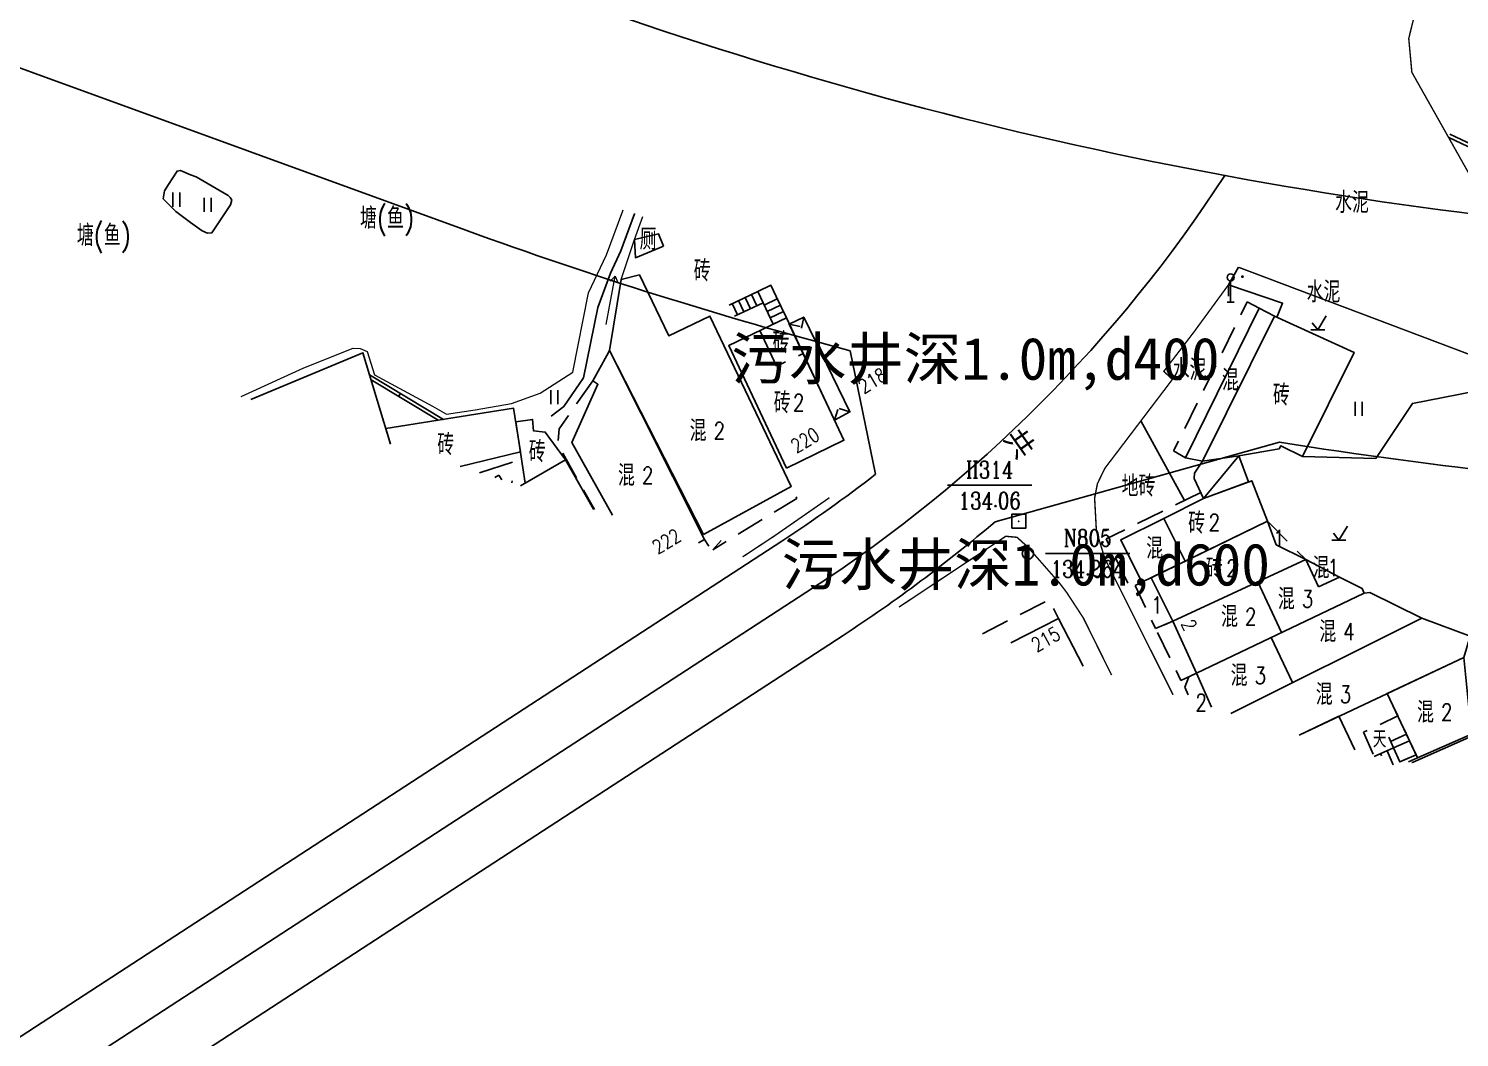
# Model space of a CAD drawing. Extents: x 529262 to 576451, y 2694391 to 2717535.
# Drawn here: x 566853.5 to 566955.2, y 2709864.9 to 2709936.6 of the extents above; entities that cross this region are included whole.
import ezdxf
from ezdxf.enums import TextEntityAlignment as Align
from ezdxf.xclip import XClip

# ---------------------------------------------------------------- set-up
doc = ezdxf.new("R2010")
doc.units = 0
doc.header["$XCLIPFRAME"] = 0
for name, pattern in [('X15', [6, 4, -2]), ('X16', [4.5, 3.5, -1]), ('X5', [3, 2, -1])]:
    doc.linetypes.add(name, pattern=pattern)
for name, color, linetype in [('DLDW', 8, 'Continuous'), ('DLSS', 4, 'Continuous'), ('DMTZ', 8, 'Continuous'), ('JMD', 8, 'Continuous'), ('KZD', 8, 'Continuous'), ('PP-COM', 7, 'Continuous'), ('RD-中线', 40, 'Continuous'), ('RD-红线', 7, 'Continuous'), ('ZBTZ', 8, 'Continuous'), ('ZJ', 7, 'Continuous'), ('图层1', 7, 'Continuous')]:
    doc.layers.add(name, color=color, linetype=linetype)
doc.layers.add('SXSS', color=5, linetype='Continuous', lineweight=0)
doc.layers.add('现状管道深度（物探资料）', color=2, linetype='Continuous', plot=False)
doc.styles.add('HZ', font='rs.shx', dxfattribs={"width": 0.8, "bigfont": 'hztxt.shx'})
doc.styles.add('romanc', font='romanc.shx', dxfattribs={"width": 0.8})
doc.styles.get("Standard").update_dxf_attribs({"font": '', "height": 2.5, "bigfont": 'smfs.shx'})
doc.styles.add('等线体', font='simhei.ttf')
doc.styles.get('Standard').set_extended_font_data('FangSong_GB2312')
doc.linetypes.add('10421', pattern='A,2,[150,AAA.SHX,S=0.5,R=0,X=0,Y=0.5],1e-11', length=2)
doc.linetypes.add('10422', pattern='A,0.75,[150,AAA.SHX,S=0.5,R=0,X=0,Y=0.5],1.5,[177,AAA.SHX,S=1,R=0,X=0,Y=0.4],0.75', length=3)
doc.linetypes.add('1161', pattern='A,0,[149,AAA.SHX,S=0.15,R=0,X=0,Y=0],-1.6', length=1.6)
doc.linetypes.add('444', pattern='A,4.5,[145,AAA.SHX,S=1,R=0,X=0,Y=1],4.5,-0.5,[146,AAA.SHX,S=1,R=0,X=0,Y=0],-0.5', length=10)

# ---------------------------------------------------------------- blocks, each defined once
blk = doc.blocks.new('A$C19FD0107')
at = {"layer": 'RD-中线', "color": 8, "linetype": 'Continuous', "flags": 128}
for points in [[(-4915.64, 15741.63), (-4680.01, 15724.54, -0.06919), (-4464.53, 15678.48), (-4107.28, 15548.59, 0.074087), (-4020.64, 15530.95), (-3764.95, 15517.41)], [(-4308.86, 15362.55), (-4255.67, 15409.19, -0.069315), (-4232.61, 15424.34), (-4172.38, 15452.92, 0.033388), (-4160.74, 15459.43), (-4088.77, 15506.22, 0.104847), (-4059.44, 15535.55, 0.104847)], [(-4490.73, 14139.44, 0), (-4490.29, 14139.42)], [(-3818.25, 14086.17, 0), (-3817.74, 14086.17)]]:
    blk.add_lwpolyline(points, format="xyb", dxfattribs=at)
at = {"layer": 'RD-红线', "color": 8, "linetype": 'Continuous', "flags": 128}
for points in [[(-4526.25, 15679.45, -0.018669), (-4470.68, 15661.56), (-4113.43, 15531.67, 0.022546), (-4086.08, 15523.1, 0.022546)], [(-4055.55, 15516.61, 0.026868), (-4021.59, 15512.97)], [(-4292.5, 15382.21), (-4288.58, 15385.65), (-4258.3, 15412.19, -0.069315), (-4234.32, 15427.95), (-4174.09, 15456.53, 0.033388), (-4162.92, 15462.78), (-4090.95, 15509.57, 0.021324), (-4084.29, 15514.32)], [(-4287.87, 15375.63), (-4284.5, 15378.58), (-4253.03, 15406.18, -0.069315), (-4230.89, 15420.73), (-4170.67, 15449.3, 0.033388), (-4158.56, 15456.07), (-4086.59, 15502.87, 0.0325), (-4075.77, 15510.95)]]:
    blk.add_lwpolyline(points, format="xyb", dxfattribs=at)
at = {"layer": 'RD-红线', "color": 8}
for points in [[(-4084.29, 15514.32), (-4086.08, 15523.1)], [(-4055.55, 15516.61), (-4075.77, 15510.95)]]:
    blk.add_lwpolyline(points, dxfattribs=at)
blk = doc.blocks.new('gc121')
at = {"color": 8}
for p, q in [((-0.5, -1), (-0.5, 1)), ((0.5, -1), (0.5, 1))]:
    blk.add_line(p, q, dxfattribs=at)
blk = doc.blocks.new('gc086')
at = {"color": 8}
for p, q in [((0, 0), (7, 0)), ((7, 0), (6.18, 0.57)), ((7, 0), (6.18, -0.57))]:
    blk.add_line(p, q, dxfattribs=at)
blk = doc.blocks.new('gc123')
at = {"color": 8}
for p, q in [((-1, 0), (1, 0)), ((0, 0), (-0.8, 1)), ((0, 0), (1.2, 2))]:
    blk.add_line(p, q, dxfattribs=at)
blk = doc.blocks.new('gc115')
at = {"color": 8}
blk.add_lwpolyline([(-1, -1), (1, -1), (1, 1), (-1, 1)], close=True, dxfattribs=at)
blk.add_point((0, 0), dxfattribs=at)
blk = doc.blocks.new('gc117')
at = {"color": 8}
blk.add_circle((0, 0), 0.8, dxfattribs=at)
blk.add_point((0, 0), dxfattribs=at)
blk = doc.blocks.new('GC200')
at = {"linetype": 'Continuous', "const_width": 0.2, "flags": 128}
blk.add_lwpolyline([(-0.1, 0, 1), (0.1, 0, 1)], format="xyb", close=True, dxfattribs=at)
blk = doc.blocks.new('gc183')
for p, q in [((0, 0), (0, 3)), ((-0.5, 0), (0.5, 0))]:
    blk.add_line(p, q)
blk.add_circle((0, 3.5), 0.5)

msp = doc.modelspace()

# ---------------------------------------------------------------- linework, layer by layer
at = {"layer": 'DLDW', "color": 252, "linetype": 'Continuous', "elevation": 132.985, "flags": 128}
msp.add_lwpolyline([(566898.633, 2709921.129), (566898.271, 2709922.022), (566896.561, 2709921.619), (566896.637, 2709920.318)], close=True, dxfattribs=at)
msp.add_lwpolyline([(566898.633, 2709921.129), (566898.271, 2709922.022), (566896.561, 2709921.619), (566896.637, 2709920.318)], close=True, dxfattribs=at)
msp.add_lwpolyline([(566898.633, 2709921.129), (566898.271, 2709922.022), (566896.561, 2709921.619), (566896.637, 2709920.318)], close=True, dxfattribs=at)
msp.add_lwpolyline([(566898.633, 2709921.129), (566898.271, 2709922.022), (566896.561, 2709921.619), (566896.637, 2709920.318)], close=True, dxfattribs=at)
at = {"layer": 'DLSS', "linetype": 'Continuous'}
for p, q in [((566939.532, 2709919.638), (566938.818, 2709918.395)), ((566939.532, 2709919.638), (566938.818, 2709918.395)), ((566938.818, 2709918.395, 133.98), (566938.807, 2709917.594)), ((566938.818, 2709918.395, 133.98), (566938.807, 2709917.594))]:
    msp.add_line(p, q, dxfattribs=at)
at = {"layer": 'DLSS', "linetype": 'Continuous', "const_width": 0.1, "flags": 128}
for points, elevation in [([(566939.532, 2709919.638), (567035.405, 2709883.451)], 133.137), ([(566938.818, 2709918.395), (566936.361, 2709915.038), (566934.218, 2709912.241), (566934.823, 2709911.662), (566930.023, 2709905.346), (566929.494, 2709904.256), (566929.295, 2709903.232), (566929.422, 2709900.883), (566930.031, 2709898.909), (566934.876, 2709889.246)], 133.98), ([(566938.818, 2709918.395), (566936.361, 2709915.038), (566934.218, 2709912.241), (566934.823, 2709911.662), (566930.023, 2709905.346), (566929.494, 2709904.256), (566929.295, 2709903.232), (566929.422, 2709900.883), (566930.031, 2709898.909), (566934.876, 2709889.246)], 133.98), ([(566904.255, 2709899.048), (566906.534, 2709900.548), (566910.429, 2709903.255)], 135.006), ([(566915.385, 2709895.485), (566922.976, 2709900.516), (566923.779, 2709900.44), (566924.552, 2709899.741), (566926.833, 2709897.145), (566927.327, 2709896.491), (566928.496, 2709894.703), (566930.502, 2709890.646)], 133.984), ([(566915.385, 2709895.485), (566922.976, 2709900.516), (566923.779, 2709900.44), (566924.552, 2709899.741), (566926.833, 2709897.145), (566927.327, 2709896.491), (566928.496, 2709894.703), (566930.502, 2709890.646)], 133.984), ([(566915.385, 2709895.485), (566922.976, 2709900.516), (566923.779, 2709900.44), (566924.552, 2709899.741), (566926.833, 2709897.145), (566927.327, 2709896.491), (566928.496, 2709894.703), (566930.502, 2709890.646)], 133.984), ([(566915.385, 2709895.485), (566922.976, 2709900.516), (566923.779, 2709900.44), (566924.552, 2709899.741), (566926.833, 2709897.145), (566927.327, 2709896.491), (566928.496, 2709894.703), (566930.502, 2709890.646)], 133.984)]:
    msp.add_lwpolyline(points, dxfattribs=dict(at, elevation=elevation))
at = {"layer": 'DMTZ', "linetype": '10421'}
for points in [[(566863.939, 2709923.595), (566863.055, 2709924.49), (566863.134, 2709925.081), (566863.428, 2709925.52), (566864.034, 2709926.469), (566864.272, 2709926.517), (566864.998, 2709926.218)], [(566863.939, 2709923.595), (566863.055, 2709924.49), (566863.134, 2709925.081), (566863.428, 2709925.52), (566864.034, 2709926.469), (566864.272, 2709926.517), (566864.998, 2709926.218)], [(566863.939, 2709923.595), (566863.055, 2709924.49), (566863.134, 2709925.081), (566863.428, 2709925.52), (566864.034, 2709926.469), (566864.272, 2709926.517), (566864.998, 2709926.218)], [(566863.939, 2709923.595), (566863.055, 2709924.49), (566863.134, 2709925.081), (566863.428, 2709925.52), (566864.034, 2709926.469), (566864.272, 2709926.517), (566864.998, 2709926.218)], [(566864.998, 2709926.218), (566865.387, 2709926.058), (566867.662, 2709924.727), (566867.806, 2709924.607), (566867.924, 2709924.418), (566867.84, 2709924.078), (566866.513, 2709922.095), (566866.189, 2709922.07), (566865.824, 2709922.227), (566864.998, 2709922.827)], [(566864.998, 2709926.218), (566865.387, 2709926.058), (566867.662, 2709924.727), (566867.806, 2709924.607), (566867.924, 2709924.418), (566867.84, 2709924.078), (566866.513, 2709922.095), (566866.189, 2709922.07), (566865.824, 2709922.227), (566864.998, 2709922.827)], [(566864.998, 2709926.218), (566865.387, 2709926.058), (566867.662, 2709924.727), (566867.806, 2709924.607), (566867.924, 2709924.418), (566867.84, 2709924.078), (566866.513, 2709922.095), (566866.189, 2709922.07), (566865.824, 2709922.227), (566864.998, 2709922.827)], [(566864.998, 2709926.218), (566865.387, 2709926.058), (566867.662, 2709924.727), (566867.806, 2709924.607), (566867.924, 2709924.418), (566867.84, 2709924.078), (566866.513, 2709922.095), (566866.189, 2709922.07), (566865.824, 2709922.227), (566864.998, 2709922.827)], [(566864.998, 2709922.827), (566863.939, 2709923.595)], [(566864.998, 2709922.827), (566863.939, 2709923.595)], [(566864.998, 2709922.827), (566863.939, 2709923.595)], [(566864.998, 2709922.827), (566863.939, 2709923.595)]]:
    msp.add_lwpolyline(points, dxfattribs=at)
at = {"layer": 'DMTZ', "linetype": '10421', "elevation": 137.466, "flags": 128}
msp.add_lwpolyline([(566896.56, 2709923.454), (566896.557, 2709923.431), (566895.587, 2709920.806), (566894.864, 2709919.213), (566893.953, 2709916.777), (566892.949, 2709911.772), (566891.535, 2709909.748), (566890.637, 2709909.045)], dxfattribs=at)
msp.add_lwpolyline([(566896.56, 2709923.454), (566896.557, 2709923.431), (566895.587, 2709920.806), (566894.864, 2709919.213), (566893.953, 2709916.777), (566892.949, 2709911.772), (566891.535, 2709909.748), (566890.637, 2709909.045)], dxfattribs=at)
at = {"layer": 'DMTZ', "linetype": '10422'}
msp.add_lwpolyline([(566885.55, 2709905.036), (566887.889, 2709905.79)], dxfattribs=at)
msp.add_lwpolyline([(566885.55, 2709905.036), (566887.889, 2709905.79)], dxfattribs=at)
msp.add_lwpolyline([(566885.55, 2709905.036), (566887.889, 2709905.79)], dxfattribs=at)
msp.add_lwpolyline([(566885.55, 2709905.036), (566887.889, 2709905.79)], dxfattribs=at)
at = {"layer": 'JMD', "linetype": 'Continuous'}
for p, q in [((566903.304, 2709916.947), (566905.332, 2709917.912)), ((566903.304, 2709916.947), (566905.332, 2709917.912)), ((566903.304, 2709916.947), (566905.332, 2709917.912)), ((566903.304, 2709916.947), (566905.332, 2709917.912)), ((566903.526, 2709917.053), (566903.905, 2709916.256)), ((566903.526, 2709917.053), (566903.905, 2709916.256)), ((566903.526, 2709917.053), (566903.905, 2709916.256)), ((566903.526, 2709917.053), (566903.905, 2709916.256)), ((566905.711, 2709917.116), (566903.683, 2709916.151)), ((566905.711, 2709917.116), (566903.683, 2709916.151)), ((566905.711, 2709917.116), (566903.683, 2709916.151)), ((566905.711, 2709917.116), (566903.683, 2709916.151)), ((566903.977, 2709917.268), (566904.356, 2709916.471)), ((566903.977, 2709917.268), (566904.356, 2709916.471)), ((566903.977, 2709917.268), (566904.356, 2709916.471)), ((566903.977, 2709917.268), (566904.356, 2709916.471)), ((566904.429, 2709917.483), (566904.808, 2709916.686)), ((566904.429, 2709917.483), (566904.808, 2709916.686)), ((566904.429, 2709917.483), (566904.808, 2709916.686)), ((566904.429, 2709917.483), (566904.808, 2709916.686)), ((566904.88, 2709917.698), (566905.259, 2709916.901)), ((566904.88, 2709917.698), (566905.259, 2709916.901)), ((566904.88, 2709917.698), (566905.259, 2709916.901)), ((566904.88, 2709917.698), (566905.259, 2709916.901)), ((566905.332, 2709917.912), (566905.711, 2709917.116)), ((566905.332, 2709917.912), (566905.711, 2709917.116)), ((566905.332, 2709917.912), (566905.711, 2709917.116)), ((566905.332, 2709917.912), (566905.711, 2709917.116)), ((566905.711, 2709917.116), (566906.437, 2709915.591)), ((566905.711, 2709917.116), (566906.437, 2709915.591)), ((566905.711, 2709917.116), (566906.437, 2709915.591)), ((566905.711, 2709917.116), (566906.437, 2709915.591)), ((566905.792, 2709916.945), (566906.726, 2709917.389)), ((566905.792, 2709916.945), (566906.726, 2709917.389)), ((566905.792, 2709916.945), (566906.726, 2709917.389)), ((566905.792, 2709916.945), (566906.726, 2709917.389)), ((566907.371, 2709916.035), (566906.645, 2709917.561)), ((566907.371, 2709916.035), (566906.645, 2709917.561)), ((566907.371, 2709916.035), (566906.645, 2709917.561)), ((566907.371, 2709916.035), (566906.645, 2709917.561)), ((566906.007, 2709916.493), (566906.941, 2709916.938)), ((566906.007, 2709916.493), (566906.941, 2709916.938)), ((566906.007, 2709916.493), (566906.941, 2709916.938)), ((566906.007, 2709916.493), (566906.941, 2709916.938)), ((566906.222, 2709916.042), (566907.156, 2709916.487)), ((566906.222, 2709916.042), (566907.156, 2709916.487)), ((566906.222, 2709916.042), (566907.156, 2709916.487)), ((566906.222, 2709916.042), (566907.156, 2709916.487)), ((566906.437, 2709915.591), (566907.371, 2709916.035)), ((566906.437, 2709915.591), (566907.371, 2709916.035)), ((566906.437, 2709915.591), (566907.371, 2709916.035)), ((566906.437, 2709915.591), (566907.371, 2709916.035)), ((566908.611, 2709916.095, 0.13), (566908.446, 2709915.312, 0.13)), ((566908.611, 2709916.095, 0.13), (566908.446, 2709915.312, 0.13)), ((566908.611, 2709916.095, 0.13), (566908.446, 2709915.312, 0.13)), ((566908.611, 2709916.095, 0.13), (566908.446, 2709915.312, 0.13)), ((566907.579, 2709915.593, 134.406), (566908.362, 2709915.428, 134.406)), ((566907.579, 2709915.593, 134.406), (566908.362, 2709915.428, 134.406)), ((566907.579, 2709915.593, 134.406), (566908.362, 2709915.428, 134.406)), ((566907.579, 2709915.593, 134.406), (566908.362, 2709915.428, 134.406)), ((566879.919, 2709910.672), (566879.79, 2709910.459)), ((566879.919, 2709910.672), (566879.79, 2709910.459)), ((566879.919, 2709910.672), (566879.79, 2709910.459)), ((566879.919, 2709910.672), (566879.79, 2709910.459)), ((566910.788, 2709908.769, 134.406), (566911.036, 2709909.53, 134.406)), ((566910.788, 2709908.769, 134.406), (566911.036, 2709909.53, 134.406)), ((566910.788, 2709908.769, 134.406), (566911.036, 2709909.53, 134.406)), ((566910.788, 2709908.769, 134.406), (566911.036, 2709909.53, 134.406)), ((566911.889, 2709909.354), (566911.128, 2709909.602)), ((566911.889, 2709909.354), (566911.128, 2709909.602)), ((566911.889, 2709909.354), (566911.128, 2709909.602)), ((566911.889, 2709909.354), (566911.128, 2709909.602)), ((566887.84, 2709904.303), (566887.87, 2709904.446)), ((566887.84, 2709904.303), (566887.87, 2709904.446)), ((566887.84, 2709904.303), (566887.87, 2709904.446)), ((566887.84, 2709904.303), (566887.87, 2709904.446)), ((566950.349, 2709885.932), (566951.476, 2709886.438)), ((566950.349, 2709885.932), (566951.476, 2709886.438)), ((566950.349, 2709885.932), (566951.476, 2709886.438)), ((566950.349, 2709885.932), (566951.476, 2709886.438)), ((566951.693, 2709885.978), (566951.33, 2709886.747)), ((566951.693, 2709885.978), (566951.33, 2709886.747)), ((566951.693, 2709885.978), (566951.33, 2709886.747)), ((566951.693, 2709885.978), (566951.33, 2709886.747)), ((566950.551, 2709885.475), (566949.179, 2709884.869)), ((566950.551, 2709885.475), (566949.179, 2709884.869)), ((566950.551, 2709885.475), (566949.179, 2709884.869)), ((566950.551, 2709885.475), (566949.179, 2709884.869)), ((566950.22, 2709886.224), (566950.551, 2709885.475)), ((566950.22, 2709886.224), (566950.551, 2709885.475)), ((566950.22, 2709886.224), (566950.551, 2709885.475)), ((566950.22, 2709886.224), (566950.551, 2709885.475)), ((566950.551, 2709885.475), (566951.693, 2709885.978)), ((566950.551, 2709885.475), (566951.693, 2709885.978)), ((566950.551, 2709885.475), (566951.693, 2709885.978)), ((566950.551, 2709885.475), (566951.693, 2709885.978)), ((566949.637, 2709885.071), (566949.711, 2709884.902)), ((566949.637, 2709885.071), (566949.711, 2709884.902)), ((566949.637, 2709885.071), (566949.711, 2709884.902)), ((566949.637, 2709885.071), (566949.711, 2709884.902)), ((566950.094, 2709885.273), (566950.536, 2709884.273)), ((566950.094, 2709885.273), (566950.536, 2709884.273)), ((566950.094, 2709885.273), (566950.536, 2709884.273)), ((566950.094, 2709885.273), (566950.536, 2709884.273))]:
    msp.add_line(p, q, dxfattribs=at)
at = {"layer": 'JMD', "linetype": 'Continuous', "flags": 128}
for points, elevation in [([(566957.154, 2709927.599), (566954.48, 2709928.86)], 133.354), ([(566957.154, 2709927.599), (566954.48, 2709928.86)], 133.354), ([(566957.154, 2709927.599), (566954.48, 2709928.86)], 133.354), ([(566957.154, 2709927.599), (566954.48, 2709928.86)], 133.354), ([(566957.378, 2709927.77), (566954.568, 2709929.095)], 133.354), ([(566957.378, 2709927.77), (566954.568, 2709929.095)], 133.354), ([(566957.378, 2709927.77), (566954.568, 2709929.095)], 133.354), ([(566957.378, 2709927.77), (566954.568, 2709929.095)], 133.354), ([(566869.283, 2709910.244), (566877.253, 2709913.56), (566879.223, 2709907.062)], 132.892), ([(566869.283, 2709910.244), (566877.253, 2709913.56), (566879.223, 2709907.062)], 132.892), ([(566869.283, 2709910.244), (566877.253, 2709913.56), (566879.223, 2709907.062)], 132.892), ([(566869.283, 2709910.244), (566877.253, 2709913.56), (566879.223, 2709907.062)], 132.892), ([(566901.13, 2709900.049), (566901.552, 2709900.281), (566894.793, 2709913.725), (566894.593, 2709913.362), (566893.593, 2709911.569), (566893.968, 2709911.326), (566892.122, 2709907.174), (566895.011, 2709902.008)], 134.425), ([(566901.13, 2709900.049), (566901.552, 2709900.281), (566894.793, 2709913.725), (566894.593, 2709913.362), (566893.593, 2709911.569), (566893.968, 2709911.326), (566892.122, 2709907.174), (566895.011, 2709902.008)], 134.425), ([(566901.13, 2709900.049), (566901.552, 2709900.281), (566894.793, 2709913.725), (566894.593, 2709913.362), (566893.593, 2709911.569), (566893.968, 2709911.326), (566892.122, 2709907.174), (566895.011, 2709902.008)], 134.425), ([(566901.13, 2709900.049), (566901.552, 2709900.281), (566894.793, 2709913.725), (566894.593, 2709913.362), (566893.593, 2709911.569), (566893.968, 2709911.326), (566892.122, 2709907.174), (566895.011, 2709902.008)], 134.425), ([(566884.176, 2709905.476), (566888.448, 2709906.522), (566887.97, 2709909.615), (566878.886, 2709908.173), (566879.223, 2709907.062)], 134.197), ([(566884.176, 2709905.476), (566888.448, 2709906.522), (566887.97, 2709909.615), (566878.886, 2709908.173), (566879.223, 2709907.062)], 134.197), ([(566884.176, 2709905.476), (566888.448, 2709906.522), (566887.97, 2709909.615), (566878.886, 2709908.173), (566879.223, 2709907.062)], 134.197), ([(566884.176, 2709905.476), (566888.448, 2709906.522), (566887.97, 2709909.615), (566878.886, 2709908.173), (566879.223, 2709907.062)], 134.197), ([(566893.651, 2709902.443), (566891.651, 2709905.938), (566888.47, 2709904.102)], 142.178), ([(566893.651, 2709902.443), (566891.651, 2709905.938), (566888.47, 2709904.102)], 142.178), ([(566893.651, 2709902.443), (566891.651, 2709905.938), (566888.47, 2709904.102)], 142.178), ([(566893.651, 2709902.443), (566891.651, 2709905.938), (566888.47, 2709904.102)], 142.178), ([(566938.99, 2709887.929), (566952.568, 2709894.7), (566948.868, 2709896.522), (566948.465, 2709896.481), (566936.537, 2709890.791), (566937.607, 2709888.372)], 133.352), ([(566938.99, 2709887.929), (566952.568, 2709894.7), (566948.868, 2709896.522), (566948.465, 2709896.481), (566936.537, 2709890.791), (566937.607, 2709888.372)], 133.352), ([(566938.99, 2709887.929), (566952.568, 2709894.7), (566948.868, 2709896.522), (566948.465, 2709896.481), (566936.537, 2709890.791), (566937.607, 2709888.372)], 133.352), ([(566938.99, 2709887.929), (566952.568, 2709894.7), (566948.868, 2709896.522), (566948.465, 2709896.481), (566936.537, 2709890.791), (566937.607, 2709888.372)], 133.352), ([(566928.478, 2709891.294), (566926.727, 2709894.662), (566923.345, 2709892.937)], 133.893), ([(566928.478, 2709891.294), (566926.727, 2709894.662), (566923.345, 2709892.937)], 133.893), ([(566928.478, 2709891.294), (566926.727, 2709894.662), (566923.345, 2709892.937)], 133.893), ([(566928.478, 2709891.294), (566926.727, 2709894.662), (566923.345, 2709892.937)], 133.893), ([(566938.99, 2709887.929), (566952.568, 2709894.7), (566956.015, 2709893.404), (566955.558, 2709891.904), (566943.833, 2709886.379)], 134.2), ([(566938.99, 2709887.929), (566952.568, 2709894.7), (566956.015, 2709893.404), (566955.558, 2709891.904), (566943.833, 2709886.379)], 134.2), ([(566938.99, 2709887.929), (566952.568, 2709894.7), (566956.015, 2709893.404), (566955.558, 2709891.904), (566943.833, 2709886.379)], 134.2), ([(566938.99, 2709887.929), (566952.568, 2709894.7), (566956.015, 2709893.404), (566955.558, 2709891.904), (566943.833, 2709886.379)], 134.2), ([(566947.799, 2709885.326), (566946.673, 2709887.717), (566943.833, 2709886.379)], 134.2), ([(566947.799, 2709885.326), (566946.673, 2709887.717), (566943.833, 2709886.379)], 134.2), ([(566947.799, 2709885.326), (566946.673, 2709887.717), (566943.833, 2709886.379)], 134.2), ([(566947.799, 2709885.326), (566946.673, 2709887.717), (566943.833, 2709886.379)], 134.2)]:
    msp.add_lwpolyline(points, dxfattribs=dict(at, elevation=elevation))
for points, elevation in [([(566896.933, 2709919.11), (566895.622, 2709918.762), (566894.793, 2709913.725), (566901.483, 2709900.653), (566907.709, 2709904.046), (566901.927, 2709916.17), (566899, 2709914.774)], 135.14), ([(566896.933, 2709919.11), (566895.622, 2709918.762), (566894.793, 2709913.725), (566901.483, 2709900.653), (566907.709, 2709904.046), (566901.927, 2709916.17), (566899, 2709914.774)], 135.14), ([(566896.933, 2709919.11), (566895.622, 2709918.762), (566894.793, 2709913.725), (566901.483, 2709900.653), (566907.709, 2709904.046), (566901.927, 2709916.17), (566899, 2709914.774)], 135.14), ([(566896.933, 2709919.11), (566895.622, 2709918.762), (566894.793, 2709913.725), (566901.483, 2709900.653), (566907.709, 2709904.046), (566901.927, 2709916.17), (566899, 2709914.774)], 135.14), ([(566907.388, 2709905.368), (566911.462, 2709907.337), (566907.371, 2709916.035), (566903.268, 2709914.082)], 134.406), ([(566907.388, 2709905.368), (566911.462, 2709907.337), (566907.371, 2709916.035), (566903.268, 2709914.082)], 134.406), ([(566907.388, 2709905.368), (566911.462, 2709907.337), (566907.371, 2709916.035), (566903.268, 2709914.082)], 134.406), ([(566907.388, 2709905.368), (566911.462, 2709907.337), (566907.371, 2709916.035), (566903.268, 2709914.082)], 134.406), ([(566910.788, 2709908.769), (566911.889, 2709909.354), (566908.611, 2709916.095), (566907.579, 2709915.593)], 134.406), ([(566910.788, 2709908.769), (566911.889, 2709909.354), (566908.611, 2709916.095), (566907.579, 2709915.593)], 134.406), ([(566910.788, 2709908.769), (566911.889, 2709909.354), (566908.611, 2709916.095), (566907.579, 2709915.593)], 134.406), ([(566910.788, 2709908.769), (566911.889, 2709909.354), (566908.611, 2709916.095), (566907.579, 2709915.593)], 134.406), ([(566935.761, 2709906.098), (566936.96, 2709905.848), (566942.097, 2709916.172), (566941.01, 2709916.727)], 136.323), ([(566935.761, 2709906.098), (566936.96, 2709905.848), (566942.097, 2709916.172), (566941.01, 2709916.727)], 136.323), ([(566936.96, 2709905.848), (566936.96, 2709905.848), (566939.556, 2709906.237), (566942.425, 2709906.741), (566942.531, 2709906.955), (566944.087, 2709906.183), (566947.753, 2709913.586), (566942.097, 2709916.172)], 136.323), ([(566936.96, 2709905.848), (566936.96, 2709905.848), (566939.556, 2709906.237), (566942.425, 2709906.741), (566942.531, 2709906.955), (566944.087, 2709906.183), (566947.753, 2709913.586), (566942.097, 2709916.172)], 136.323), ([(566935.736, 2709898.745), (566934.222, 2709901.773), (566937.05, 2709903.193), (566940.474, 2709904.465), (566941.584, 2709901.594)], 134.191), ([(566935.736, 2709898.745), (566934.222, 2709901.773), (566937.05, 2709903.193), (566940.474, 2709904.465), (566941.584, 2709901.594)], 134.191), ([(566935.736, 2709898.745), (566934.222, 2709901.773), (566937.05, 2709903.193), (566940.474, 2709904.465), (566941.584, 2709901.594)], 134.191), ([(566935.736, 2709898.745), (566934.222, 2709901.773), (566937.05, 2709903.193), (566940.474, 2709904.465), (566941.584, 2709901.594)], 134.191), ([(566934.222, 2709901.773), (566935.736, 2709898.745), (566932.656, 2709897.244), (566931.15, 2709900.264), (566934.222, 2709901.773)], 134.191), ([(566934.222, 2709901.773), (566935.736, 2709898.745), (566932.656, 2709897.244), (566931.15, 2709900.264), (566934.222, 2709901.773)], 134.191), ([(566934.222, 2709901.773), (566935.736, 2709898.745), (566932.656, 2709897.244), (566931.15, 2709900.264), (566934.222, 2709901.773)], 134.191), ([(566934.222, 2709901.773), (566935.736, 2709898.745), (566932.656, 2709897.244), (566931.15, 2709900.264), (566934.222, 2709901.773)], 134.191), ([(566944.312, 2709898.854), (566942.214, 2709899.918), (566941.584, 2709901.594), (566933.319, 2709897.567), (566934.863, 2709894.48)], 133.218), ([(566944.312, 2709898.854), (566942.214, 2709899.918), (566941.584, 2709901.594), (566933.319, 2709897.567), (566934.863, 2709894.48)], 133.218), ([(566944.312, 2709898.854), (566942.214, 2709899.918), (566941.584, 2709901.594), (566933.319, 2709897.567), (566934.863, 2709894.48)], 133.218), ([(566944.312, 2709898.854), (566942.214, 2709899.918), (566941.584, 2709901.594), (566933.319, 2709897.567), (566934.863, 2709894.48)], 133.218), ([(566944.312, 2709898.854), (566934.863, 2709894.48), (566936.537, 2709890.791), (566948.465, 2709896.481), (566948.32, 2709896.794), (566946.719, 2709897.617)], 133.218), ([(566944.312, 2709898.854), (566934.863, 2709894.48), (566936.537, 2709890.791), (566948.465, 2709896.481), (566948.32, 2709896.794), (566946.719, 2709897.617)], 133.218), ([(566944.312, 2709898.854), (566934.863, 2709894.48), (566936.537, 2709890.791), (566948.465, 2709896.481), (566948.32, 2709896.794), (566946.719, 2709897.617)], 133.218), ([(566944.312, 2709898.854), (566934.863, 2709894.48), (566936.537, 2709890.791), (566948.465, 2709896.481), (566948.32, 2709896.794), (566946.719, 2709897.617)], 133.218)]:
    msp.add_lwpolyline(points, close=True, dxfattribs=dict(at, elevation=elevation))
for points in [[(566906.645, 2709917.561), (566906.265, 2709918.357), (566905.332, 2709917.912)], [(566906.645, 2709917.561), (566906.265, 2709918.357), (566905.332, 2709917.912)], [(566906.645, 2709917.561), (566906.265, 2709918.357), (566905.332, 2709917.912)], [(566906.645, 2709917.561), (566906.265, 2709918.357), (566905.332, 2709917.912)], [(566882.976, 2709908.822), (566877.725, 2709912.001)], [(566882.976, 2709908.822), (566877.725, 2709912.001)], [(566882.976, 2709908.822), (566877.725, 2709912.001)], [(566882.976, 2709908.822), (566877.725, 2709912.001)], [(566882.593, 2709908.761), (566877.834, 2709911.643)], [(566882.593, 2709908.761), (566877.834, 2709911.643)], [(566882.593, 2709908.761), (566877.834, 2709911.643)], [(566882.593, 2709908.761), (566877.834, 2709911.643)], [(566937.05, 2709903.193), (566939.556, 2709906.237)], [(566937.05, 2709903.193), (566939.556, 2709906.237)], [(566937.05, 2709903.193), (566939.556, 2709906.237)], [(566937.05, 2709903.193), (566939.556, 2709906.237)], [(566962.379, 2709882.094), (566962.423, 2709882.291), (566957.813, 2709883.648), (566958.25, 2709885.66), (566956.12, 2709886.312), (566951.947, 2709884.463), (566951.973, 2709884.401)], [(566962.379, 2709882.094), (566962.423, 2709882.291), (566957.813, 2709883.648), (566958.25, 2709885.66), (566956.12, 2709886.312), (566951.947, 2709884.463), (566951.973, 2709884.401)], [(566962.379, 2709882.094), (566962.423, 2709882.291), (566957.813, 2709883.648), (566958.25, 2709885.66), (566956.12, 2709886.312), (566951.947, 2709884.463), (566951.973, 2709884.401)], [(566962.379, 2709882.094), (566962.423, 2709882.291), (566957.813, 2709883.648), (566958.25, 2709885.66), (566956.12, 2709886.312), (566951.947, 2709884.463), (566951.973, 2709884.401)], [(566951.21, 2709884.57), (566952.159, 2709884.989)], [(566951.21, 2709884.57), (566952.159, 2709884.989)], [(566951.21, 2709884.57), (566952.159, 2709884.989)], [(566951.21, 2709884.57), (566952.159, 2709884.989)], [(566951.622, 2709884.479), (566952.266, 2709884.763)], [(566951.622, 2709884.479), (566952.266, 2709884.763)], [(566951.622, 2709884.479), (566952.266, 2709884.763)], [(566951.622, 2709884.479), (566952.266, 2709884.763)], [(566951.947, 2709884.463), (566951.862, 2709884.426)], [(566951.947, 2709884.463), (566951.862, 2709884.426)], [(566951.947, 2709884.463), (566951.862, 2709884.426)], [(566951.947, 2709884.463), (566951.862, 2709884.426)], [(566952.159, 2709884.989), (566952.266, 2709884.763)], [(566952.159, 2709884.989), (566952.266, 2709884.763)], [(566952.159, 2709884.989), (566952.266, 2709884.763)], [(566952.159, 2709884.989), (566952.266, 2709884.763)]]:
    msp.add_lwpolyline(points, dxfattribs=at)
at = {"layer": 'JMD', "linetype": '444', "flags": 128}
msp.add_lwpolyline([(566938.818, 2709918.395), (566942.661, 2709917.076), (566942.285, 2709916.137)], dxfattribs=at)
msp.add_lwpolyline([(566938.818, 2709918.395), (566942.661, 2709917.076), (566942.285, 2709916.137)], dxfattribs=at)
at = {"layer": 'JMD', "linetype": 'X5', "flags": 128}
for points, elevation in [([(566941.01, 2709916.727), (566940.141, 2709917.169), (566934.917, 2709906.593), (566935.761, 2709906.098)], 136.323), ([(566941.01, 2709916.727), (566940.141, 2709917.169), (566934.917, 2709906.593), (566935.761, 2709906.098)], 136.323), ([(566893.593, 2709911.569), (566891.208, 2709908.158), (566891.108, 2709907.07), (566893.712, 2709902.423)], 136.785), ([(566893.593, 2709911.569), (566891.208, 2709908.158), (566891.108, 2709907.07), (566893.712, 2709902.423)], 136.785), ([(566893.593, 2709911.569), (566891.208, 2709908.158), (566891.108, 2709907.07), (566893.712, 2709902.423)], 136.785), ([(566893.593, 2709911.569), (566891.208, 2709908.158), (566891.108, 2709907.07), (566893.712, 2709902.423)], 136.785), ([(566887.134, 2709904.529), (566886.909, 2709904.87), (566886.636, 2709904.689)], 134.839), ([(566887.134, 2709904.529), (566886.909, 2709904.87), (566886.636, 2709904.689)], 134.839), ([(566887.134, 2709904.529), (566886.909, 2709904.87), (566886.636, 2709904.689)], 134.839), ([(566887.134, 2709904.529), (566886.909, 2709904.87), (566886.636, 2709904.689)], 134.839), ([(566902.733, 2709900.221), (566902.141, 2709899.562), (566908.107, 2709903.211), (566907.709, 2709904.046)], 134.425), ([(566902.733, 2709900.221), (566902.141, 2709899.562), (566908.107, 2709903.211), (566907.709, 2709904.046)], 134.425), ([(566902.733, 2709900.221), (566902.141, 2709899.562), (566908.107, 2709903.211), (566907.709, 2709904.046)], 134.425), ([(566902.733, 2709900.221), (566902.141, 2709899.562), (566908.107, 2709903.211), (566907.709, 2709904.046)], 134.425), ([(566936.845, 2709903.62), (566930.109, 2709900.325), (566931.811, 2709896.847), (566932.656, 2709897.244)], 135.602), ([(566936.845, 2709903.62), (566930.109, 2709900.325), (566931.811, 2709896.847), (566932.656, 2709897.244)], 135.602), ([(566936.845, 2709903.62), (566930.109, 2709900.325), (566931.811, 2709896.847), (566932.656, 2709897.244)], 135.602), ([(566936.845, 2709903.62), (566930.109, 2709900.325), (566931.811, 2709896.847), (566932.656, 2709897.244)], 135.602), ([(566941.584, 2709901.594), (566944.312, 2709898.854)], 133.277), ([(566941.584, 2709901.594), (566944.312, 2709898.854)], 133.277), ([(566941.584, 2709901.594), (566944.312, 2709898.854)], 133.277), ([(566941.584, 2709901.594), (566944.312, 2709898.854)], 133.277), ([(566901.859, 2709899.816), (566901.552, 2709900.281)], 136.785), ([(566901.859, 2709899.816), (566901.552, 2709900.281)], 136.785), ([(566901.859, 2709899.816), (566901.552, 2709900.281)], 136.785), ([(566901.859, 2709899.816), (566901.552, 2709900.281)], 136.785), ([(566934.863, 2709894.48), (566933.627, 2709893.951), (566932.184, 2709897.022), (566933.319, 2709897.567)], 134.08), ([(566934.863, 2709894.48), (566933.627, 2709893.951), (566932.184, 2709897.022), (566933.319, 2709897.567)], 134.08), ([(566934.863, 2709894.48), (566933.627, 2709893.951), (566932.184, 2709897.022), (566933.319, 2709897.567)], 134.08), ([(566934.863, 2709894.48), (566933.627, 2709893.951), (566932.184, 2709897.022), (566933.319, 2709897.567)], 134.08), ([(566921.325, 2709893.584), (566926.042, 2709896.005), (566926.727, 2709894.662)], 134.202), ([(566921.325, 2709893.584), (566926.042, 2709896.005), (566926.727, 2709894.662)], 134.202), ([(566921.325, 2709893.584), (566926.042, 2709896.005), (566926.727, 2709894.662)], 134.202), ([(566921.325, 2709893.584), (566926.042, 2709896.005), (566926.727, 2709894.662)], 134.202), ([(566936.537, 2709890.791), (566935.434, 2709890.275), (566933.627, 2709893.951), (566934.863, 2709894.48)], 133.444), ([(566936.537, 2709890.791), (566935.434, 2709890.275), (566933.627, 2709893.951), (566934.863, 2709894.48)], 133.444), ([(566936.537, 2709890.791), (566935.434, 2709890.275), (566933.627, 2709893.951), (566934.863, 2709894.48)], 133.444), ([(566936.537, 2709890.791), (566935.434, 2709890.275), (566933.627, 2709893.951), (566934.863, 2709894.48)], 133.444), ([(566936.537, 2709890.791), (566935.985, 2709890.533), (566935.714, 2709889.781), (566936.106, 2709888.852)], 133.352), ([(566936.537, 2709890.791), (566935.985, 2709890.533), (566935.714, 2709889.781), (566936.106, 2709888.852)], 133.352), ([(566936.537, 2709890.791), (566935.985, 2709890.533), (566935.714, 2709889.781), (566936.106, 2709888.852)], 133.352), ([(566936.537, 2709890.791), (566935.985, 2709890.533), (566935.714, 2709889.781), (566936.106, 2709888.852)], 133.352)]:
    msp.add_lwpolyline(points, dxfattribs=dict(at, elevation=elevation))
at = {"layer": 'JMD', "linetype": 'X16', "elevation": 135.25, "flags": 128}
msp.add_lwpolyline([(566905.49, 2709915.14), (566906.677, 2709912.615), (566908.575, 2709913.507)], dxfattribs=at)
msp.add_lwpolyline([(566905.49, 2709915.14), (566906.677, 2709912.615), (566908.575, 2709913.507)], dxfattribs=at)
msp.add_lwpolyline([(566905.49, 2709915.14), (566906.677, 2709912.615), (566908.575, 2709913.507)], dxfattribs=at)
msp.add_lwpolyline([(566905.49, 2709915.14), (566906.677, 2709912.615), (566908.575, 2709913.507)], dxfattribs=at)
at = {"layer": 'JMD', "linetype": 'Continuous', "flags": 128}
for points in [[(566888.12, 2709908.641), (566888.793, 2709904.288), (566891.651, 2709905.938), (566890.222, 2709907.927), (566889.39, 2709908.005), (566889.322, 2709908.827)], [(566888.12, 2709908.641), (566888.793, 2709904.288), (566891.651, 2709905.938), (566890.222, 2709907.927), (566889.39, 2709908.005), (566889.322, 2709908.827)], [(566888.12, 2709908.641), (566888.793, 2709904.288), (566891.651, 2709905.938), (566890.222, 2709907.927), (566889.39, 2709908.005), (566889.322, 2709908.827)], [(566888.12, 2709908.641), (566888.793, 2709904.288), (566891.651, 2709905.938), (566890.222, 2709907.927), (566889.39, 2709908.005), (566889.322, 2709908.827)], [(566939.556, 2709906.237), (566936.96, 2709905.848), (566936.407, 2709905.006), (566936.376, 2709904.626), (566937.05, 2709903.193), (566940.246, 2709904.381)], [(566939.556, 2709906.237), (566936.96, 2709905.848), (566936.407, 2709905.006), (566936.376, 2709904.626), (566937.05, 2709903.193), (566940.246, 2709904.381)], [(566939.556, 2709906.237), (566936.96, 2709905.848), (566936.407, 2709905.006), (566936.376, 2709904.626), (566937.05, 2709903.193), (566940.246, 2709904.381)], [(566939.556, 2709906.237), (566936.96, 2709905.848), (566936.407, 2709905.006), (566936.376, 2709904.626), (566937.05, 2709903.193), (566940.246, 2709904.381)], [(566950.11, 2709889.337), (566952.266, 2709884.763), (566956.104, 2709886.457), (566955.558, 2709891.904)], [(566950.11, 2709889.337), (566952.266, 2709884.763), (566956.104, 2709886.457), (566955.558, 2709891.904)], [(566950.11, 2709889.337), (566952.266, 2709884.763), (566956.104, 2709886.457), (566955.558, 2709891.904)], [(566950.11, 2709889.337), (566952.266, 2709884.763), (566956.104, 2709886.457), (566955.558, 2709891.904)], [(566950.551, 2709885.475), (566951.693, 2709885.978), (566952.159, 2709884.989), (566950.993, 2709884.474)], [(566950.551, 2709885.475), (566951.693, 2709885.978), (566952.159, 2709884.989), (566950.993, 2709884.474)], [(566950.551, 2709885.475), (566951.693, 2709885.978), (566952.159, 2709884.989), (566950.993, 2709884.474)], [(566950.551, 2709885.475), (566951.693, 2709885.978), (566952.159, 2709884.989), (566950.993, 2709884.474)]]:
    msp.add_lwpolyline(points, close=True, dxfattribs=at)
at = {"layer": 'JMD', "linetype": 'X15', "flags": 128}
for points, elevation in [([(566944.312, 2709898.854), (566945.208, 2709896.918), (566946.719, 2709897.617)], 133.218), ([(566944.312, 2709898.854), (566945.208, 2709896.918), (566946.719, 2709897.617)], 133.218), ([(566944.312, 2709898.854), (566945.208, 2709896.918), (566946.719, 2709897.617)], 133.218), ([(566944.312, 2709898.854), (566945.208, 2709896.918), (566946.719, 2709897.617)], 133.218), ([(566942.579, 2709893.673), (566940.91, 2709897.279)], 133.218), ([(566942.579, 2709893.673), (566940.91, 2709897.279)], 133.218), ([(566942.579, 2709893.673), (566940.91, 2709897.279)], 133.218), ([(566942.579, 2709893.673), (566940.91, 2709897.279)], 133.218), ([(566943.372, 2709890.114), (566941.842, 2709893.322)], 133.352), ([(566943.372, 2709890.114), (566941.842, 2709893.322)], 133.352), ([(566943.372, 2709890.114), (566941.842, 2709893.322)], 133.352), ([(566943.372, 2709890.114), (566941.842, 2709893.322)], 133.352)]:
    msp.add_lwpolyline(points, dxfattribs=dict(at, elevation=elevation))
at = {"layer": 'JMD', "linetype": 'X5', "flags": 128}
msp.add_lwpolyline([(566949.105, 2709885.037), (566948.419, 2709886.591), (566950.862, 2709887.742), (566950.11, 2709889.337)], dxfattribs=at)
msp.add_lwpolyline([(566949.105, 2709885.037), (566948.419, 2709886.591), (566950.862, 2709887.742), (566950.11, 2709889.337)], dxfattribs=at)
msp.add_lwpolyline([(566949.105, 2709885.037), (566948.419, 2709886.591), (566950.862, 2709887.742), (566950.11, 2709889.337)], dxfattribs=at)
msp.add_lwpolyline([(566949.105, 2709885.037), (566948.419, 2709886.591), (566950.862, 2709887.742), (566950.11, 2709889.337)], dxfattribs=at)
at = {"layer": 'KZD', "linetype": 'Continuous'}
for p, q in [((566924.833, 2709904.144, 134.059), (566918.833, 2709904.144, 134.059)), ((566924.833, 2709904.144, 134.059), (566918.833, 2709904.144, 134.059)), ((566924.833, 2709904.144, 134.059), (566918.833, 2709904.144, 134.059)), ((566924.833, 2709904.144, 134.059), (566918.833, 2709904.144, 134.059)), ((566931.801, 2709899.291, 134.264), (566925.801, 2709899.291, 134.264)), ((566931.801, 2709899.291, 134.264), (566925.801, 2709899.291, 134.264)), ((566931.801, 2709899.291, 134.264), (566925.801, 2709899.291, 134.264)), ((566931.801, 2709899.291, 134.264), (566925.801, 2709899.291, 134.264))]:
    msp.add_line(p, q, dxfattribs=at)
at = {"layer": 'SXSS', "color": 8, "linetype": '10421', "elevation": 133.659, "flags": 128}
msp.add_lwpolyline([(566868.601, 2709910.462), (566873.047, 2709912.477), (566876.546, 2709913.876), (566877.062, 2709913.871), (566877.565, 2709913.656), (566878.066, 2709911.987), (566882.207, 2709909.758), (566883.207, 2709909.194), (566885.225, 2709909.495), (566887.814, 2709909.957), (566889.869, 2709910.677), (566892.175, 2709912.179), (566893.304, 2709917.825), (566894.566, 2709920.514), (566895.739, 2709923.653), (566895.759, 2709923.726)], dxfattribs=at)
msp.add_lwpolyline([(566868.601, 2709910.462), (566873.047, 2709912.477), (566876.546, 2709913.876), (566877.062, 2709913.871), (566877.565, 2709913.656), (566878.066, 2709911.987), (566882.207, 2709909.758), (566883.207, 2709909.194), (566885.225, 2709909.495), (566887.814, 2709909.957), (566889.869, 2709910.677), (566892.175, 2709912.179), (566893.304, 2709917.825), (566894.566, 2709920.514), (566895.739, 2709923.653), (566895.759, 2709923.726)], dxfattribs=at)
at = {"layer": 'SXSS', "color": 8, "linetype": 'Continuous', "elevation": 137.466, "flags": 128}
msp.add_lwpolyline([(566895.622, 2709918.762), (566896.561, 2709921.619), (566897.156, 2709923.251)], dxfattribs=at)
msp.add_lwpolyline([(566895.622, 2709918.762), (566896.561, 2709921.619), (566897.156, 2709923.251)], dxfattribs=at)
at = {"layer": 'ZBTZ', "linetype": '1161', "flags": 128}
msp.add_lwpolyline([(566944.087, 2709906.183), (566949.286, 2709906.039), (566951.893, 2709909.964), (566957.485, 2709911.047), (566958.915, 2709912.322)], dxfattribs=at)
msp.add_lwpolyline([(566944.087, 2709906.183), (566949.286, 2709906.039), (566951.893, 2709909.964), (566957.485, 2709911.047), (566958.915, 2709912.322)], dxfattribs=at)
at = {"layer": 'ZBTZ', "linetype": '1161', "elevation": 135.602, "flags": 128}
msp.add_lwpolyline([(566935.678, 2709903.05), (566932.582, 2709908.714)], dxfattribs=at)
msp.add_lwpolyline([(566935.678, 2709903.05), (566932.582, 2709908.714)], dxfattribs=at)
msp.add_lwpolyline([(566935.678, 2709903.05), (566932.582, 2709908.714)], dxfattribs=at)
msp.add_lwpolyline([(566935.678, 2709903.05), (566932.582, 2709908.714)], dxfattribs=at)
at = {"layer": '图层1', "color": 252, "linetype": 'Continuous', "const_width": 0.1, "flags": 128}
msp.add_lwpolyline([(566987.524, 2709912.145), (566971.797, 2709917.074), (566964.601, 2709920.163), (566958.275, 2709923.684), (566956.362, 2709925.51), (566951.858, 2709933.5), (566951.638, 2709935.902), (566952.6, 2709939.811)], dxfattribs=at)

# ---------------------------------------------------------------- block references
at = {"layer": 'DLSS', "linetype": 'Continuous', "xscale": 0.5, "yscale": 0.5, "zscale": 0.5}
for name, p in [('gc183', (566938.969, 2709917.165, 134.11)), ('gc183', (566938.969, 2709917.165, 134.11)), ('GC200', (566939.809, 2709918.967)), ('GC200', (566939.809, 2709918.967))]:
    msp.add_blockref(name, p, dxfattribs=at)
at = {"layer": 'KZD', "linetype": 'Continuous', "xscale": 0.5, "yscale": 0.5, "zscale": 0.5}
for name, p in [('gc115', (566923.899, 2709901.584, 134.059)), ('gc115', (566923.899, 2709901.584, 134.059)), ('gc115', (566923.899, 2709901.584, 134.059)), ('gc115', (566923.899, 2709901.584, 134.059)), ('gc117', (566924.551, 2709899.291, 134.264)), ('gc117', (566924.551, 2709899.291, 134.264)), ('gc117', (566924.551, 2709899.291, 134.264)), ('gc117', (566924.551, 2709899.291, 134.264))]:
    msp.add_blockref(name, p, dxfattribs=at)
at = {"layer": 'PP-COM'}
ref = msp.add_blockref('A$C19FD0107', (570997.993, 2694390.603), dxfattribs=at)
XClip(ref).set_block_clipping_path([(-9366.4383134884, 14428.6043910822), (-3328.4480743363, 17452.7484863754)])
at = {"layer": 'SXSS', "color": 8, "linetype": 'Continuous', "xscale": 0.499999999951118, "yscale": 0.499999999951118, "zscale": 0.499999999951118, "rotation": 79.54379910623715}
msp.add_blockref('gc086', (566894.549, 2709915.57), dxfattribs=at)
msp.add_blockref('gc086', (566894.549, 2709915.57), dxfattribs=at)
msp.add_blockref('gc086', (566894.549, 2709915.57), dxfattribs=at)
msp.add_blockref('gc086', (566894.549, 2709915.57), dxfattribs=at)
at = {"layer": 'ZBTZ', "linetype": 'Continuous', "xscale": 0.5, "yscale": 0.5, "zscale": 0.5}
for name, p in [('gc121', (566863.979, 2709924.442)), ('gc121', (566863.979, 2709924.442)), ('gc121', (566863.979, 2709924.442)), ('gc121', (566863.979, 2709924.442)), ('gc121', (566866.213, 2709924.073)), ('gc121', (566866.213, 2709924.073)), ('gc121', (566866.213, 2709924.073)), ('gc121', (566866.213, 2709924.073)), ('gc123', (566945.171, 2709915.186)), ('gc123', (566945.171, 2709915.186)), ('gc121', (566890.873, 2709910.412, -133.596)), ('gc121', (566890.873, 2709910.412, -133.596)), ('gc121', (566890.873, 2709910.412, -133.596)), ('gc121', (566890.873, 2709910.412, -133.596)), ('gc121', (566948.069, 2709909.575)), ('gc121', (566948.069, 2709909.575)), ('gc121', (566948.069, 2709909.575)), ('gc121', (566948.069, 2709909.575)), ('gc123', (566946.674, 2709900.239)), ('gc123', (566946.674, 2709900.239)), ('gc123', (566946.674, 2709900.239)), ('gc123', (566946.674, 2709900.239))]:
    msp.add_blockref(name, p, dxfattribs=at)

# ---------------------------------------------------------------- texts
at = {"layer": 'DLDW', "color": 252, "linetype": 'Continuous', "style": 'HZ', "width": 0.8}
msp.add_text('厕', height=1.5, dxfattribs=at).set_placement((566897.533, 2709921.663), align=Align.MIDDLE)
msp.add_text('厕', height=1.5, dxfattribs=at).set_placement((566897.533, 2709921.663), align=Align.MIDDLE)
msp.add_text('厕', height=1.5, dxfattribs=at).set_placement((566897.533, 2709921.663), align=Align.MIDDLE)
msp.add_text('厕', height=1.5, dxfattribs=at).set_placement((566897.533, 2709921.663), align=Align.MIDDLE)
at = {"layer": 'JMD', "linetype": 'Continuous', "style": 'HZ', "width": 0.8}
for s, p in [('砖', (566901.979, 2709919.387)), ('砖', (566901.979, 2709919.387)), ('砖', (566901.979, 2709919.387)), ('砖', (566901.979, 2709919.387)), ('砖', (566907.594, 2709914.27)), ('砖', (566907.594, 2709914.27)), ('砖', (566907.594, 2709914.27)), ('砖', (566907.594, 2709914.27)), ('混', (566939.552, 2709911.619)), ('混', (566939.552, 2709911.619)), ('砖', (566907.672, 2709910.002)), ('砖', (566907.672, 2709910.002)), ('砖', (566907.672, 2709910.002)), ('砖', (566907.672, 2709910.002)), ('砖', (566943.181, 2709910.55)), ('砖', (566943.181, 2709910.55)), ('混', (566901.689, 2709908.021)), ('混', (566901.689, 2709908.021)), ('混', (566901.689, 2709908.021)), ('混', (566901.689, 2709908.021)), ('砖', (566883.741, 2709907.036)), ('砖', (566883.741, 2709907.036)), ('砖', (566883.741, 2709907.036)), ('砖', (566883.741, 2709907.036)), ('砖', (566890.249, 2709906.524)), ('砖', (566890.249, 2709906.524)), ('砖', (566890.249, 2709906.524)), ('砖', (566890.249, 2709906.524)), ('混', (566896.592, 2709904.844)), ('混', (566896.592, 2709904.844)), ('混', (566896.592, 2709904.844)), ('混', (566896.592, 2709904.844)), ('砖', (566937.152, 2709901.448)), ('砖', (566937.152, 2709901.448)), ('砖', (566937.152, 2709901.448)), ('砖', (566937.152, 2709901.448)), ('混', (566934.166, 2709899.661)), ('混', (566934.166, 2709899.661)), ('混', (566934.166, 2709899.661)), ('混', (566934.166, 2709899.661)), ('砖', (566938.408, 2709898.199)), ('砖', (566938.408, 2709898.199)), ('砖', (566938.408, 2709898.199)), ('砖', (566938.408, 2709898.199)), ('混', (566945.998, 2709898.274)), ('混', (566945.998, 2709898.274)), ('混', (566945.998, 2709898.274)), ('混', (566945.998, 2709898.274)), ('混', (566943.529, 2709896.056)), ('混', (566943.529, 2709896.056)), ('混', (566943.529, 2709896.056)), ('混', (566943.529, 2709896.056)), ('混', (566939.485, 2709894.802)), ('混', (566939.485, 2709894.802)), ('混', (566939.485, 2709894.802)), ('混', (566939.485, 2709894.802)), ('混', (566946.476, 2709893.737)), ('混', (566946.476, 2709893.737)), ('混', (566946.476, 2709893.737)), ('混', (566946.476, 2709893.737)), ('混', (566940.17, 2709890.619)), ('混', (566940.17, 2709890.619)), ('混', (566940.17, 2709890.619)), ('混', (566940.17, 2709890.619)), ('混', (566946.226, 2709889.276, -134.2)), ('混', (566946.226, 2709889.276, -134.2)), ('混', (566946.226, 2709889.276, -134.2)), ('混', (566946.226, 2709889.276, -134.2)), ('混', (566953.428, 2709888.011)), ('混', (566953.428, 2709888.011)), ('混', (566953.428, 2709888.011)), ('混', (566953.428, 2709888.011))]:
    msp.add_text(s, height=1.5, dxfattribs=at).set_placement(p, align=Align.MIDDLE_RIGHT)
for s, p in [('2', (566907.834, 2709910.017)), ('2', (566907.834, 2709910.017)), ('2', (566907.834, 2709910.017)), ('2', (566907.834, 2709910.017)), ('2', (566902.189, 2709908.021)), ('2', (566902.189, 2709908.021)), ('2', (566902.189, 2709908.021)), ('2', (566902.189, 2709908.021)), ('2', (566897.092, 2709904.844)), ('2', (566897.092, 2709904.844)), ('2', (566897.092, 2709904.844)), ('2', (566897.092, 2709904.844)), ('2', (566937.4, 2709901.498)), ('2', (566937.4, 2709901.498)), ('2', (566937.4, 2709901.498)), ('2', (566937.4, 2709901.498)), ('1', (566941.995, 2709900.359, -134.088)), ('1', (566941.995, 2709900.359, -134.088)), ('1', (566941.995, 2709900.359, -134.088)), ('1', (566941.995, 2709900.359, -134.088)), ('2', (566938.656, 2709898.249)), ('2', (566938.656, 2709898.249)), ('2', (566938.656, 2709898.249)), ('2', (566938.656, 2709898.249)), ('1', (566945.858, 2709898.279)), ('1', (566945.858, 2709898.279)), ('1', (566945.858, 2709898.279)), ('1', (566945.858, 2709898.279)), ('3', (566944.029, 2709896.056)), ('3', (566944.029, 2709896.056)), ('3', (566944.029, 2709896.056)), ('3', (566944.029, 2709896.056)), ('1', (566933.308, 2709895.617, -0.003)), ('1', (566933.308, 2709895.617, -0.003)), ('1', (566933.308, 2709895.617, -0.003)), ('1', (566933.308, 2709895.617, -0.003)), ('2', (566939.985, 2709894.802)), ('2', (566939.985, 2709894.802)), ('2', (566939.985, 2709894.802)), ('2', (566939.985, 2709894.802)), ('4', (566946.976, 2709893.737)), ('4', (566946.976, 2709893.737)), ('4', (566946.976, 2709893.737)), ('4', (566946.976, 2709893.737)), ('3', (566940.67, 2709890.619)), ('3', (566940.67, 2709890.619)), ('3', (566940.67, 2709890.619)), ('3', (566940.67, 2709890.619)), ('3', (566946.726, 2709889.276, -134.2)), ('3', (566946.726, 2709889.276, -134.2)), ('3', (566946.726, 2709889.276, -134.2)), ('3', (566946.726, 2709889.276, -134.2)), ('2', (566936.461, 2709888.692, -0.003)), ('2', (566936.461, 2709888.692, -0.003)), ('2', (566936.461, 2709888.692, -0.003)), ('2', (566936.461, 2709888.692, -0.003)), ('2', (566953.928, 2709888.011)), ('2', (566953.928, 2709888.011)), ('2', (566953.928, 2709888.011)), ('2', (566953.928, 2709888.011))]:
    msp.add_text(s, height=1.2, dxfattribs=at).set_placement(p, align=Align.MIDDLE_LEFT)
at = {"layer": 'KZD', "linetype": 'Continuous', "style": 'romanc', "width": 0.8}
for s, p in [('II314', (566921.833, 2709905.244)), ('II314', (566921.833, 2709905.244)), ('II314', (566921.833, 2709905.244)), ('II314', (566921.833, 2709905.244)), ('134.06', (566921.833, 2709903.044)), ('134.06', (566921.833, 2709903.044)), ('134.06', (566921.833, 2709903.044)), ('134.06', (566921.833, 2709903.044)), ('N805', (566928.801, 2709900.391)), ('N805', (566928.801, 2709900.391)), ('N805', (566928.801, 2709900.391)), ('N805', (566928.801, 2709900.391)), ('134.264', (566928.801, 2709898.191)), ('134.264', (566928.801, 2709898.191)), ('134.264', (566928.801, 2709898.191)), ('134.264', (566928.801, 2709898.191))]:
    msp.add_text(s, height=1.2, dxfattribs=at).set_placement(p, align=Align.MIDDLE)
at = {"layer": 'SXSS', "color": 8, "linetype": '10421', "style": 'HZ', "width": 0.8}
for p in [(566878.966, 2709923.023), (566878.966, 2709923.023), (566878.966, 2709923.023), (566878.966, 2709923.023), (566858.823, 2709921.798), (566858.823, 2709921.798), (566858.823, 2709921.798), (566858.823, 2709921.798)]:
    msp.add_text('塘(鱼)', height=1.5, dxfattribs=at).set_placement(p, align=Align.MIDDLE)
at = {"layer": 'ZJ', "color": 8, "linetype": 'Continuous', "style": 'HZ', "width": 0.8}
for s, height, p in [('水泥', 1.5, (566947.598, 2709924.32)), ('水泥', 1.5, (566945.575, 2709917.962)), ('水泥', 1.5, (566936.048, 2709912.425)), ('水泥', 1.5, (566936.048, 2709912.425)), ('地砖', 1.5, (566932.418, 2709904.159)), ('地砖', 1.5, (566932.418, 2709904.159)), ('地砖', 1.5, (566932.418, 2709904.159)), ('地砖', 1.5, (566932.418, 2709904.159)), ('天', 1.2, (566949.567, 2709886.104)), ('天', 1.2, (566949.567, 2709886.104)), ('天', 1.2, (566949.567, 2709886.104)), ('天', 1.2, (566949.567, 2709886.104))]:
    msp.add_text(s, height=height, dxfattribs=at).set_placement(p, align=Align.MIDDLE)
for s, rotation, p in [('218', 31.31447, (566913.493, 2709911.583)), ('218', 31.31447, (566913.493, 2709911.583)), ('218', 31.31447, (566913.493, 2709911.583)), ('218', 31.31447, (566913.493, 2709911.583)), ('220', 31.31447, (566908.7, 2709907.348)), ('220', 31.31447, (566908.7, 2709907.348)), ('220', 31.31447, (566908.7, 2709907.348)), ('220', 31.31447, (566908.7, 2709907.348)), ('222', 31.31447, (566898.841, 2709900.166)), ('222', 31.31447, (566898.841, 2709900.166)), ('222', 31.31447, (566898.841, 2709900.166)), ('222', 31.31447, (566898.841, 2709900.166)), ('215', 29.12878, (566925.814, 2709893.197, -0.003)), ('215', 29.12878, (566925.814, 2709893.197, -0.003)), ('215', 29.12878, (566925.814, 2709893.197, -0.003)), ('215', 29.12878, (566925.814, 2709893.197, -0.003)), ('2', 293.59928, (566936.015, 2709894.21, -0.003)), ('2', 293.59928, (566936.015, 2709894.21, -0.003)), ('2', 293.59928, (566936.015, 2709894.21, -0.003)), ('2', 293.59928, (566936.015, 2709894.21, -0.003))]:
    msp.add_text(s, height=1, rotation=rotation, dxfattribs=at).set_placement(p, align=Align.MIDDLE)
at = {"layer": 'ZJ', "color": 8, "linetype": 'Continuous', "style": '等线体'}
msp.add_text('共', height=1.5, rotation=305.26188, dxfattribs=at).set_placement((566923.987, 2709907.138), align=Align.MIDDLE)
msp.add_text('共', height=1.5, rotation=305.26188, dxfattribs=at).set_placement((566923.987, 2709907.138), align=Align.MIDDLE)
msp.add_text('共', height=1.5, rotation=305.26188, dxfattribs=at).set_placement((566923.987, 2709907.138), align=Align.MIDDLE)
msp.add_text('共', height=1.5, rotation=305.26188, dxfattribs=at).set_placement((566923.987, 2709907.138), align=Align.MIDDLE)
at = {"layer": '现状管道深度（物探资料）'}
for s, p in [('污水井深1.0m,d400', (566920.81, 2709913.145)), ('污水井深1.0m,d600', (566924.4, 2709898.515))]:
    msp.add_text(s, height=3, dxfattribs=at).set_placement(p, align=Align.MIDDLE_CENTER)

doc.saveas('drawing.dxf')
